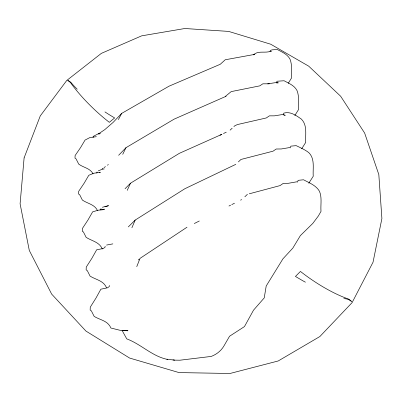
<?xml version="1.0" encoding="UTF-8"?>
<svg xmlns="http://www.w3.org/2000/svg" width="402" height="402" viewBox="0 0 402 402"><rect width="100%" height="100%" fill="white"/><g stroke="black" fill="none" stroke-linecap="round" stroke-linejoin="round"><path stroke-width="0.6" d="M109.49 285.44L109.334 286.445L107.625 287.777L100.852 289.204L96.033 297.982L90.264 307.173L90.159 310.042L91.344 310.846L94.148 316.369C100.214 320.153 107.746 320.565 110.907 328.022L120.565 330.429L127.982 330.761L122.097 330.444L126.736 338.866C140.589 344.011 151.489 355.559 165.915 359.061M105.163 246.27L105.012 247.25L103.334 248.511L96.671 249.773L91.932 258.23L86.254 267.069L86.149 269.858L87.314 270.662L90.068 276.094C95.932 279.827 103.515 280.516 106.525 287.752M101.002 208.573L100.852 209.522L100.028 210.12M96.847 173.182L97.043 171.955M93.078 137.559L93.274 136.368L98.279 133.771L100.249 133.519L99.239 134.037M270.043 51.501L270.415 50.416L272.134 49.853L277.3 49.491C281.973 52.084 287.39 54.129 289.998 59.159C292.555 65.355 290.942 71.722 291.475 78.073L288.219 83.35M283.219 114.811L283.797 113.128C290.41 111.138 296.184 115.525 301.329 119.067C307.62 125.283 305.178 134.58 305.726 142.393L301.701 148.76M136.745 266.667L140.042 258.365L187.015 227.21M131.891 227.788L135.183 220.075L184.835 188.744L235.833 164.333M127.218 190.372L130.499 183.206L179.362 153.323L221.934 134.308L219.989 135.203M122.721 154.333L125.987 147.68L174.086 119.163L226.15 96.254M118.384 119.6L121.635 113.424L168.996 86.199L220.256 64.28L225.226 59.772L254.898 54.355L253.446 54.853C258.134 50.27 265.084 53.451 270.722 51.235L271.566 51.501M308.776 183.247L313.233 176.267C312.671 168.343 315.173 158.901 308.771 152.604C304.947 149.675 300.49 147.715 296.168 145.645L290.837 146.142L290.249 147.856L289.385 147.599L281.249 148.971L276.224 149.011L273.048 151.182L240.954 159.458L238.391 161.895M294.797 115.555L298.48 109.686C297.937 103.234 299.585 96.776 296.988 90.49C294.339 85.395 288.837 83.36 284.093 80.762L276.993 81.239L276.425 82.892L278.269 82.852L275.586 82.631L267.702 83.847M121.635 113.424L113.148 122.369L104.827 129.6L98.188 134.097M118.625 155.298L125.987 147.68M125.027 188.759L130.499 183.206M128.303 226.919L135.183 220.075M138.338 259.993L139.223 259.129M244.828 196.809L247.431 194.292M230.08 130.168L232.18 128.203M233.863 126.63L234.703 125.841L237.371 124.57L266.29 117.957L269.415 115.846L274.36 115.846L282.365 114.555L285.209 115.299L284.34 115.037M225.502 96.289L231.19 91.606L259.757 85.867L262.833 83.812L269.405 83.817M102.133 168.93L103.063 168.277M103.992 167.624L105.46 166.599M107.409 165.227L108.384 164.544M194.287 223.537L199.317 220.999M228.954 206.03L230.632 205.186M231.748 204.618L234.507 203.226M240.572 200.161L241.677 199.603M223.452 133.534L226.271 132.183M98.284 170.87L102.299 169.227L104.299 168.93M99.214 172.714L100.354 172.252L93.837 173.227L88.777 175.292L84.184 183.151L78.681 191.337L78.576 193.985L79.702 194.789L82.355 200.04C87.51 203.673 94.761 204.367 97.596 210.748M102.334 207.271L108.5 205.693L104.937 206.759M101.555 210.035L104.495 209.176L97.867 210.296L92.651 211.829L87.983 219.979L82.395 228.482L82.289 231.2L83.435 232.004L86.139 237.346C91.832 241.009 99.415 241.994 102.309 249.004M249.245 193.809L280.053 185.598L283.279 183.367L288.385 183.287L296.656 181.825L297.535 182.076L298.133 180.332L303.55 179.784C309.279 182.875 316.027 185.352 319.469 191.282C322.193 197.859 320.444 204.618 321.007 211.367L318.324 216.035L312.791 223.422L300.374 235.602L292.807 248.134L282.933 258.838L266.204 285.998L264.23 297.912L253.516 310.173L244.456 326.59L229.547 336.248L223.909 346.001C221.095 350.845 216.442 354.474 211.226 356.423L179.945 360.207L174.694 360.142L166.478 359.162L167.614 359.303M106.535 245.069L112.872 243.878M96.369 136.685L89.953 137.524L85.043 140.077L80.521 147.665L75.104 155.554L74.998 158.132L76.104 158.936L78.712 164.101C83.375 167.669 90.219 168.147 93.053 173.87M172.966 359.931L174.694 360.142M346.358 298.993L345.609 298.807A73.264 23.512 28.9 0 1 343.836 298.309M346.831 299.053A3.724 1.1 28.1 0 1 349.278 299.962L349.911 300.319A3.724 1.1 28.1 0 1 351.509 301.49L351.489 301.465A3.754 1.176 35.7 0 0 346.675 298.39L345.961 298.133A73.963 25.13 36.6 0 1 304.53 274.566L300.425 271.445L295.445 276.44L301.525 280.023A73.264 23.512 28.9 0 0 305.44 282.204M104.927 111.892A70.129 25.773 36 0 0 108.947 114.505L114.64 117.952L109.314 122.334L105.535 119.309A71.295 23.276 43.5 0 1 72.159 84.928L71.672 84.264A3.558 1.065 44 0 0 67.677 80.521L67.682 80.511A3.507 1.186 36.7 0 1 69.27 81.204L69.837 81.571A3.507 1.186 36.7 0 1 72.043 83.742L72.581 84.36A70.129 25.773 36 0 0 77.229 89.244M24.105 157.891L20.1 203.809L29.291 250.431L51.662 294.098L85.948 331.077L129.605 358.051L179.021 372.584L229.974 373.488L278.189 360.981L319.866 336.539L352.097 302.611L373.036 262.21L381.9 218.507L378.82 174.553L364.644 133.057L340.65 96.239L308.721 66.174L270.692 44.205L228.658 31.411L184.865 28.512L141.665 35.843L101.354 53.371L66.772 80.45L40.265 115.912L24.105 157.891"/></g></svg>
